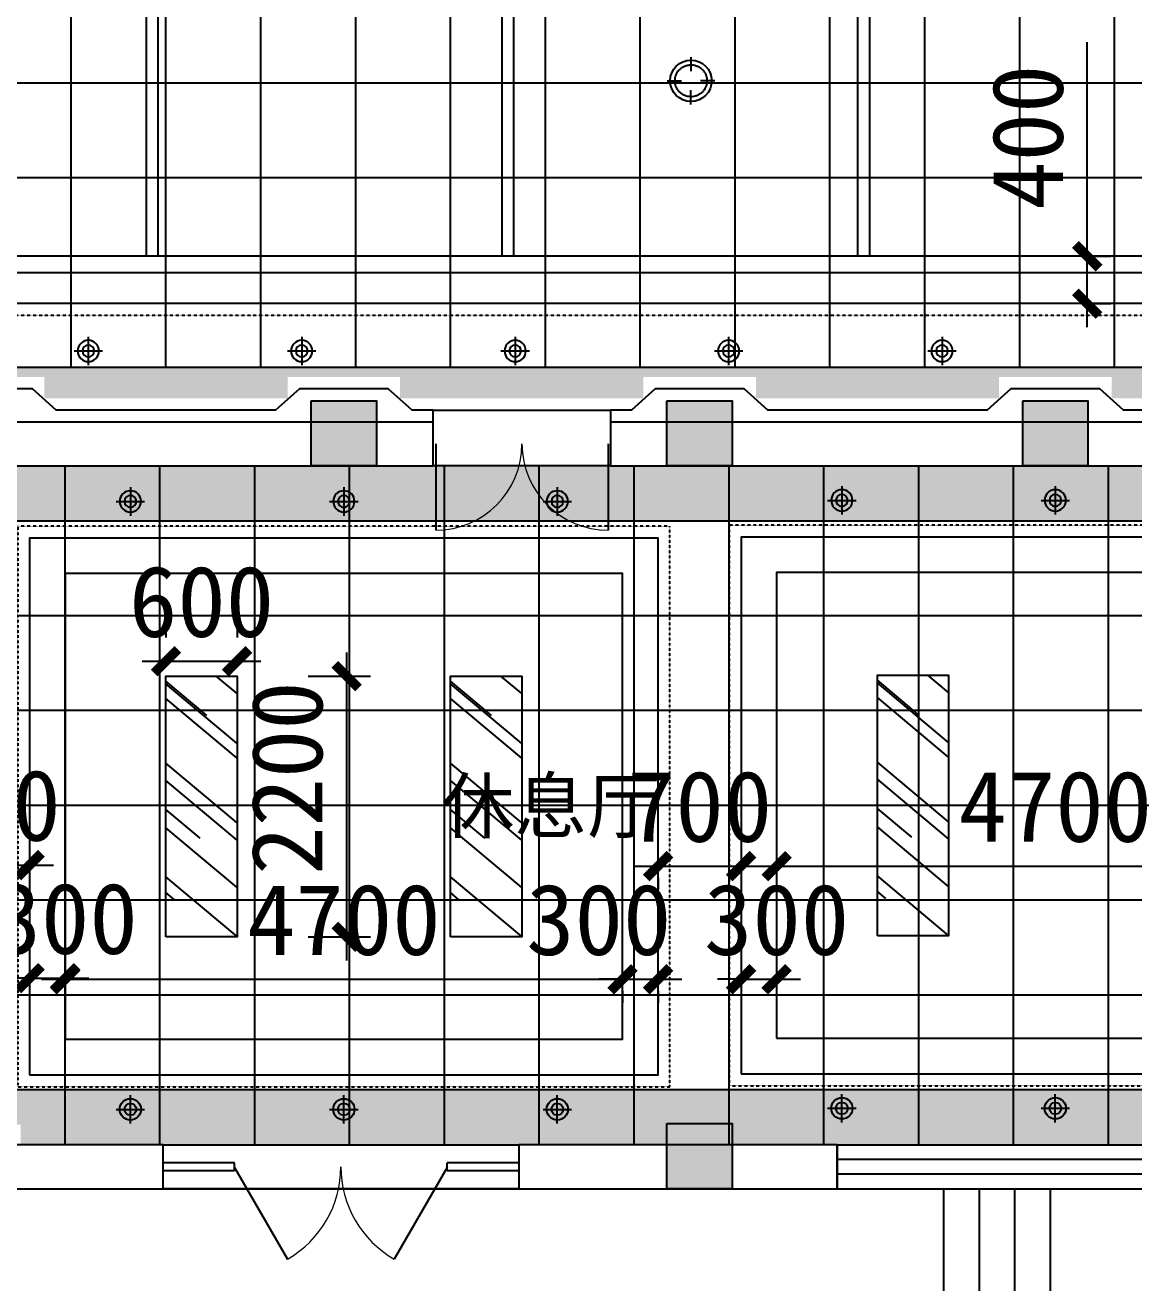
# Model space of a CAD drawing. Header units: millimetres. Extents: x -150677 to 588340, y -254013 to 149700.
# Drawn here: x 71264 to 80614, y 10585 to 21199 of the extents above; entities that cross this region are included whole.
import ezdxf

# ---------------------------------------------------------------- set-up
doc = ezdxf.new("R2010")
doc.units = ezdxf.units.MM
doc.header["$LTSCALE"] = 10
doc.header["$MEASUREMENT"] = 0
doc.linetypes.add('DASHED2', pattern=[0.375, 0.25, -0.125])
for name, color, linetype in [('1-Ba原始建筑墙体', 2, 'Continuous'), ('2-Ba顶面轮廓', 4, 'Continuous'), ('2-Ca墙面装饰', 8, 'Continuous'), ('2-Da地拼', 4, 'Continuous'), ('4-Aa顶面灯具', 1, 'Continuous'), ('5-Aa原始建筑淡显填充', 251, 'Continuous'), ('6-Ab柱体', 6, 'Continuous'), ('6-Ac楼梯', 122, 'Continuous'), ('6-Ba门', 136, 'Continuous'), ('6-Bb窗', 5, 'Continuous'), ('8-Ca平面文字', 3, 'Continuous'), ('CEI_LIGHT', 30, 'Continuous')]:
    doc.layers.add(name, color=color, linetype=linetype)
doc.styles.add('HZHT', font='')
doc.styles.get("Standard").update_dxf_attribs({"font": ''})
doc.styles.get('HZHT').set_extended_font_data('SimSun')
doc.styles.get('Standard').set_extended_font_data('SimSun')
doc.dimstyles.new('DIMN200', dxfattribs={"dimscale": 2, "dimtxt": 300, "dimasz": 100, "dimexe": 100, "dimexo": 300, "dimgap": 100, "dimtad": 1, "dimdec": 0, "dimtxsty": 'Standard', "dimblk": 'ARCHTICK', "dimcen": 2.5, "dimdle": 100, "dimclrd": 8, "dimclre": 8, "dimclrt": 96, "dimadec": 0, "dimazin": 0, "dimtfac": 1, "dimtdec": 0, "dimtmove": 0, "dimatfit": 3, "dimldrblk": 'DOT', "dimfxl": 100, "dimarcsym": 0})

# ---------------------------------------------------------------- blocks, each defined once
blk = doc.blocks.new('$DorLib2D$00000018')
for p, q in [((-0.2991, 0.0015), (-0.15, 0.2598)), ((0.2991, 0.0015), (0.15, 0.2598)), ((-0.5, 0.0111), (-0.2991, 0.0111)), ((-0.2991, 0.0111), (-0.2991, -0.0111)), ((0.2991, 0.0111), (0.5, 0.0111)), ((0.2991, 0.0111), (0.2991, -0.0111)), ((-0.5, -0.0111), (-0.2991, -0.0111)), ((0.2991, -0.0111), (0.5, -0.0111))]:
    blk.add_line(p, q)
at = {"lineweight": 13}
for centre, start, end in [((-0.3, 0), 0, 60), ((0.3, 0), 120, 180)]:
    blk.add_arc(centre, 0.3, start, end, dxfattribs=at)
blk = doc.blocks.new('$WINLIB2D$00000001')
at = {"color": 0}
for points in [[(-0.5, 0.5), (-0.5, -0.5)], [(-0.5, 0.5), (0.5, 0.5)], [(0.5, -0.5), (0.5, 0.5)], [(0.5, 0.1667), (-0.5, 0.1667)], [(0.5, -0.1667), (-0.5, -0.1667)], [(-0.5, -0.5), (0.5, -0.5)]]:
    blk.add_lwpolyline(points, dxfattribs=at)
blk = doc.blocks.new('*U1092')
at = {"layer": 'CEI_LIGHT', "color": 252}
for points in [[(0, 120), (0, -120)], [(-120, 0), (120, 0)]]:
    blk.add_lwpolyline(points, dxfattribs=at)
at = {"layer": 'CEI_LIGHT'}
for radius in [90, 50]:
    blk.add_circle((0, 0), radius, dxfattribs=at)
blk = doc.blocks.new('*U1094')
at = {"layer": 'CEI_LIGHT', "color": 252}
for points in [[(0, 200), (0, 80)], [(-200, 0), (-80, 0)], [(200, 0), (80, 0)], [(0, -200), (0, -80)]]:
    blk.add_lwpolyline(points, dxfattribs=at)
at = {"layer": 'CEI_LIGHT'}
blk.add_ellipse((0, 0), major_axis=(175, 0), ratio=1, start_param=-0.000015, end_param=6.28317, dxfattribs=at)
at = {"layer": 'CEI_LIGHT', "color": 252}
blk.add_open_spline([(135, 0), (135, 5), (135, 10), (133, 24), (131, 33), (126, 49), (122, 58), (114, 73), (109, 80), (98, 93), (92, 100), (78, 111), (71, 115), (55, 124), (47, 127), (30, 132), (22, 134), (4, 135), (-5, 135), (-22, 133), (-31, 132), (-47, 127), (-55, 123), (-71, 115), (-78, 110), (-92, 99), (-98, 93), (-109, 80), (-114, 72), (-123, 57), (-126, 49), (-131, 32), (-133, 24), (-135, 6), (-135, -2), (-134, -20), (-132, -28), (-128, -45), (-124, -53), (-116, -69), (-112, -76), (-101, -90), (-95, -97), (-82, -108), (-74, -113), (-59, -122), (-51, -125), (-35, -131), (-26, -133), (-9, -135), (0, -135), (18, -134), (26, -133), (43, -128), (51, -125), (67, -118), (75, -113), (88, -102), (95, -96), (107, -83), (112, -76), (121, -61), (124, -53), (130, -37), (132, -28), (135, -13), (135, -7), (135, 0)], degree=3, knots=[-0.000015, -0.000015, -0.000015, -0.000015, 0.115463, 0.115463, 0.309718, 0.309718, 0.503974, 0.503974, 0.698229, 0.698229, 0.892484, 0.892484, 1.086739, 1.086739, 1.280995, 1.280995, 1.47525, 1.47525, 1.669505, 1.669505, 1.86376, 1.86376, 2.058016, 2.058016, 2.252271, 2.252271, 2.446526, 2.446526, 2.640781, 2.640781, 2.835037, 2.835037, 3.029292, 3.029292, 3.223547, 3.223547, 3.417802, 3.417802, 3.612058, 3.612058, 3.806313, 3.806313, 4.000568, 4.000568, 4.194823, 4.194823, 4.389079, 4.389079, 4.583334, 4.583334, 4.777589, 4.777589, 4.971844, 4.971844, 5.166099, 5.166099, 5.360355, 5.360355, 5.55461, 5.55461, 5.748865, 5.748865, 5.94312, 5.94312, 6.137376, 6.137376, 6.28317, 6.28317, 6.28317, 6.28317], dxfattribs=at)
blk = doc.blocks.new('_ArchTick')
at = {"color": 0, "linetype": 'ByBlock', "const_width": 0.4}
blk.add_lwpolyline([(-0.5, -0.5), (0.5, 0.5)], dxfattribs=at)
blk = doc.blocks.new('*D1141')
at = {"layer": '2-Ba顶面轮廓', "color": 8, "lineweight": -2, "transparency": 16777216}
for p, q in [((80221, 19249), (80221, 21056)), ((80221, 18649), (80221, 19249)), ((80237, 19249), (80421, 19249)), ((80237, 18849), (80421, 18849))]:
    blk.add_line(p, q, dxfattribs=at)
at = {"layer": 'Defpoints', "color": 0, "transparency": 16777216}
for p in [(79637, 19249), (80221, 19249), (79637, 18849)]:
    blk.add_point(p, dxfattribs=at)
at = {"layer": '2-Ba顶面轮廓', "color": 8, "lineweight": -2, "transparency": 16777216, "xscale": 200, "yscale": 200, "zscale": 200}
for p, rotation in [((80221, 19249), 90), ((80221, 18849), 270)]:
    blk.add_blockref('_ArchTick', p, dxfattribs=dict(at, rotation=rotation))
at = {"layer": '2-Ba顶面轮廓', "color": 96, "transparency": 16777216, "insert": (79721, 20253), "char_height": 600, "attachment_point": 5, "rotation": 90}
blk.add_mtext('400', dxfattribs=at)
blk = doc.blocks.new('_DOT')
at = {"color": 0, "linetype": 'ByBlock'}
blk.add_line((-0.35, 0), (-1, 0), dxfattribs=at)
at = {"color": 0, "linetype": 'ByBlock', "const_width": 0.35}
blk.add_lwpolyline([(-0.175, 0, 1), (0.175, 0, 1)], format="xyb", close=True, dxfattribs=at)
blk = doc.blocks.new('*D1149')
at = {"layer": '2-Ba顶面轮廓', "color": 8, "lineweight": -2, "transparency": 16777216}
for p, q in [((73976, 13305), (73976, 15905)), ((73652, 15705), (74176, 15705)), ((73652, 13505), (74176, 13505))]:
    blk.add_line(p, q, dxfattribs=at)
at = {"layer": 'Defpoints', "color": 0, "transparency": 16777216}
for p in [(73052, 15705), (73976, 15705), (73052, 13505)]:
    blk.add_point(p, dxfattribs=at)
at = {"layer": '2-Ba顶面轮廓', "color": 8, "lineweight": -2, "transparency": 16777216, "xscale": 200, "yscale": 200, "zscale": 200}
for p, rotation in [((73976, 15705), 90), ((73976, 13505), 270)]:
    blk.add_blockref('_ArchTick', p, dxfattribs=dict(at, rotation=rotation))
at = {"layer": '2-Ba顶面轮廓', "color": 96, "transparency": 16777216, "insert": (73476, 14845), "char_height": 600, "attachment_point": 5, "rotation": 90}
blk.add_mtext('2200', dxfattribs=at)
blk = doc.blocks.new('*D1150')
at = {"layer": '2-Ba顶面轮廓', "color": 8, "lineweight": -2, "transparency": 16777216}
for p, q in [((72452, 16305), (72452, 16031)), ((73052, 16305), (73052, 16031)), ((72252, 15831), (73252, 15831))]:
    blk.add_line(p, q, dxfattribs=at)
at = {"layer": 'Defpoints', "color": 0, "transparency": 16777216}
for p in [(73052, 15831), (72452, 15705), (73052, 15705)]:
    blk.add_point(p, dxfattribs=at)
at = {"layer": '2-Ba顶面轮廓', "color": 8, "lineweight": -2, "transparency": 16777216, "xscale": 200, "yscale": 200, "zscale": 200, "rotation": 180}
blk.add_blockref('_ArchTick', (72452, 15831), dxfattribs=at)
at = {"layer": '2-Ba顶面轮廓', "color": 8, "lineweight": -2, "transparency": 16777216, "xscale": 200, "yscale": 200, "zscale": 200}
blk.add_blockref('_ArchTick', (73052, 15831), dxfattribs=at)
at = {"layer": '2-Ba顶面轮廓', "color": 96, "transparency": 16777216, "insert": (72752, 16331), "char_height": 600, "attachment_point": 5}
blk.add_mtext('600', dxfattribs=at)
blk = doc.blocks.new('*D1153')
at = {"layer": '2-Ba顶面轮廓', "color": 8, "lineweight": -2, "transparency": 16777216}
for p, q in [((70402, 14111), (71502, 14111)), ((70602, 14014), (70602, 13911)), ((71302, 14014), (71302, 13911))]:
    blk.add_line(p, q, dxfattribs=at)
at = {"layer": 'Defpoints', "color": 0, "transparency": 16777216}
for p in [(70602, 14614), (71302, 14614), (71302, 14111)]:
    blk.add_point(p, dxfattribs=at)
at = {"layer": '2-Ba顶面轮廓', "color": 8, "lineweight": -2, "transparency": 16777216, "xscale": 200, "yscale": 200, "zscale": 200}
for p, rotation in [((70602, 14111), 179.9999999999999), ((71302, 14111), 359.9999999999999)]:
    blk.add_blockref('_ArchTick', p, dxfattribs=dict(at, rotation=rotation))
at = {"layer": '2-Ba顶面轮廓', "color": 96, "transparency": 16777216, "insert": (70952, 14611), "char_height": 600, "attachment_point": 5}
blk.add_mtext('700', dxfattribs=at)
blk = doc.blocks.new('*D1152')
at = {"layer": '2-Ba顶面轮廓', "color": 8, "lineweight": -2, "transparency": 16777216}
for p, q in [((71302, 13156), (71102, 13156)), ((71302, 13156), (71602, 13156)), ((71302, 13059), (71302, 12956)), ((71602, 13156), (71802, 13156)), ((71602, 13059), (71602, 12956))]:
    blk.add_line(p, q, dxfattribs=at)
at = {"layer": 'Defpoints', "color": 0, "transparency": 16777216}
for p in [(71302, 13659), (71602, 13659), (71602, 13156)]:
    blk.add_point(p, dxfattribs=at)
at = {"layer": '2-Ba顶面轮廓', "color": 8, "lineweight": -2, "transparency": 16777216, "xscale": 200, "yscale": 200, "zscale": 200}
blk.add_blockref('_ArchTick', (71302, 13156), dxfattribs=at)
at = {"layer": '2-Ba顶面轮廓', "color": 8, "lineweight": -2, "transparency": 16777216, "xscale": 200, "yscale": 200, "zscale": 200, "rotation": 180}
blk.add_blockref('_ArchTick', (71602, 13156), dxfattribs=at)
at = {"layer": '2-Ba顶面轮廓', "color": 96, "transparency": 16777216, "insert": (71602, 13656), "char_height": 600, "attachment_point": 5}
blk.add_mtext('300', dxfattribs=at)
blk = doc.blocks.new('*D1154')
at = {"layer": '2-Ba顶面轮廓', "color": 8, "lineweight": -2, "transparency": 16777216}
for p, q in [((71402, 13147), (76502, 13147)), ((71602, 13050), (71602, 12947)), ((76302, 13050), (76302, 12947))]:
    blk.add_line(p, q, dxfattribs=at)
at = {"layer": 'Defpoints', "color": 0, "transparency": 16777216}
for p in [(71602, 13650), (76302, 13650), (76302, 13147)]:
    blk.add_point(p, dxfattribs=at)
at = {"layer": '2-Ba顶面轮廓', "color": 8, "lineweight": -2, "transparency": 16777216, "xscale": 200, "yscale": 200, "zscale": 200, "rotation": 180}
blk.add_blockref('_ArchTick', (71602, 13147), dxfattribs=at)
at = {"layer": '2-Ba顶面轮廓', "color": 8, "lineweight": -2, "transparency": 16777216, "xscale": 200, "yscale": 200, "zscale": 200}
blk.add_blockref('_ArchTick', (76302, 13147), dxfattribs=at)
at = {"layer": '2-Ba顶面轮廓', "color": 96, "transparency": 16777216, "insert": (73952, 13647), "char_height": 600, "attachment_point": 5}
blk.add_mtext('4700', dxfattribs=at)
blk = doc.blocks.new('*D1155')
at = {"layer": '2-Ba顶面轮廓', "color": 8, "lineweight": -2, "transparency": 16777216}
for p, q in [((76302, 13147), (76102, 13147)), ((76302, 13147), (76602, 13147)), ((76602, 13147), (76802, 13147)), ((76302, 13050), (76302, 12947)), ((76602, 13050), (76602, 12947))]:
    blk.add_line(p, q, dxfattribs=at)
at = {"layer": 'Defpoints', "color": 0, "transparency": 16777216}
for p in [(76302, 13650), (76602, 13650), (76602, 13147)]:
    blk.add_point(p, dxfattribs=at)
at = {"layer": '2-Ba顶面轮廓', "color": 8, "lineweight": -2, "transparency": 16777216, "xscale": 200, "yscale": 200, "zscale": 200}
blk.add_blockref('_ArchTick', (76302, 13147), dxfattribs=at)
at = {"layer": '2-Ba顶面轮廓', "color": 8, "lineweight": -2, "transparency": 16777216, "xscale": 200, "yscale": 200, "zscale": 200, "rotation": 180}
blk.add_blockref('_ArchTick', (76602, 13147), dxfattribs=at)
at = {"layer": '2-Ba顶面轮廓', "color": 96, "transparency": 16777216, "insert": (76102, 13647), "char_height": 600, "attachment_point": 5}
blk.add_mtext('300', dxfattribs=at)
blk = doc.blocks.new('*D1157')
at = {"layer": '2-Ba顶面轮廓', "color": 8, "lineweight": -2, "transparency": 16777216}
for p, q in [((76402, 14102), (77502, 14102)), ((76602, 14005), (76602, 13902)), ((77302, 14005), (77302, 13902))]:
    blk.add_line(p, q, dxfattribs=at)
at = {"layer": 'Defpoints', "color": 0, "transparency": 16777216}
for p in [(76602, 14605), (77302, 14605), (77302, 14102)]:
    blk.add_point(p, dxfattribs=at)
at = {"layer": '2-Ba顶面轮廓', "color": 8, "lineweight": -2, "transparency": 16777216, "xscale": 200, "yscale": 200, "zscale": 200}
for p, rotation in [((76602, 14102), 179.9999999999999), ((77302, 14102), 359.9999999999999)]:
    blk.add_blockref('_ArchTick', p, dxfattribs=dict(at, rotation=rotation))
at = {"layer": '2-Ba顶面轮廓', "color": 96, "transparency": 16777216, "insert": (76952, 14602), "char_height": 600, "attachment_point": 5}
blk.add_mtext('700', dxfattribs=at)
blk = doc.blocks.new('*D1156')
at = {"layer": '2-Ba顶面轮廓', "color": 8, "lineweight": -2, "transparency": 16777216}
for p, q in [((77302, 13147), (77102, 13147)), ((77302, 13147), (77602, 13147)), ((77602, 13147), (77802, 13147)), ((77302, 13050), (77302, 12947)), ((77602, 13050), (77602, 12947))]:
    blk.add_line(p, q, dxfattribs=at)
at = {"layer": 'Defpoints', "color": 0, "transparency": 16777216}
for p in [(77302, 13650), (77602, 13650), (77602, 13147)]:
    blk.add_point(p, dxfattribs=at)
at = {"layer": '2-Ba顶面轮廓', "color": 8, "lineweight": -2, "transparency": 16777216, "xscale": 200, "yscale": 200, "zscale": 200}
blk.add_blockref('_ArchTick', (77302, 13147), dxfattribs=at)
at = {"layer": '2-Ba顶面轮廓', "color": 8, "lineweight": -2, "transparency": 16777216, "xscale": 200, "yscale": 200, "zscale": 200, "rotation": 180}
blk.add_blockref('_ArchTick', (77602, 13147), dxfattribs=at)
at = {"layer": '2-Ba顶面轮廓', "color": 96, "transparency": 16777216, "insert": (77602, 13647), "char_height": 600, "attachment_point": 5}
blk.add_mtext('300', dxfattribs=at)
blk = doc.blocks.new('*D1158')
at = {"layer": '2-Ba顶面轮廓', "color": 8, "lineweight": -2, "transparency": 16777216}
for p, q in [((77402, 14102), (82502, 14102)), ((77602, 14005), (77602, 13902)), ((82302, 14005), (82302, 13902))]:
    blk.add_line(p, q, dxfattribs=at)
at = {"layer": 'Defpoints', "color": 0, "transparency": 16777216}
for p in [(77602, 14605), (82302, 14605), (82302, 14102)]:
    blk.add_point(p, dxfattribs=at)
at = {"layer": '2-Ba顶面轮廓', "color": 8, "lineweight": -2, "transparency": 16777216, "xscale": 200, "yscale": 200, "zscale": 200, "rotation": 180}
blk.add_blockref('_ArchTick', (77602, 14102), dxfattribs=at)
at = {"layer": '2-Ba顶面轮廓', "color": 8, "lineweight": -2, "transparency": 16777216, "xscale": 200, "yscale": 200, "zscale": 200}
blk.add_blockref('_ArchTick', (82302, 14102), dxfattribs=at)
at = {"layer": '2-Ba顶面轮廓', "color": 96, "transparency": 16777216, "insert": (79952, 14602), "char_height": 600, "attachment_point": 5}
blk.add_mtext('4700', dxfattribs=at)
blk = doc.blocks.new('$DorLib2D$00000004')
for p, q in [((-0.485, 0), (-0.485, 0.485)), ((0.485, 0), (0.485, 0.485))]:
    blk.add_line(p, q)
at = {"lineweight": 13}
for centre, start, end in [((-0.485, 0), 0, 90), ((0.485, 0), 90, 180)]:
    blk.add_arc(centre, 0.485, start, end, dxfattribs=at)

msp = doc.modelspace()

# ---------------------------------------------------------------- hatches: boundary and pattern name
at = {"layer": '2-Da地拼'}
h = msp.add_hatch(dxfattribs=at)
h.set_pattern_fill('AR-SAND', color=8, scale=100, style=0, double=1)
h.set_pattern_definition([(37.5, (56201.86, 18049.33), (-6.29934, 192.6824), [0, -152, 0, -170, 0, -162.5]), (7.5, (56201.86, 18049.33), (176.9777, 282.2146), [0, -82, 0, -137, 0, -52.5]), (327.5, (56078.86, 18049.33), (311.4142, 0.5659), [0, -50, 0, -180, 0, -235]), (317.5, (56078.86, 18049.33), (300.6127, 87.7676), [0, -25, 0, -118, 0, -135])])
edge = h.paths.add_edge_path()
edge.add_line((58001.9, 20849.3), (56201.9, 20849.3))
edge.add_line((56201.9, 20849.3), (56201.9, 18229.3))
edge.add_line((56201.9, 18229.3), (56426.9, 18229.3))
edge.add_line((56426.9, 18229.3), (56426.9, 18049.3))
edge.add_line((56426.9, 18049.3), (58476.9, 18049.3))
edge.add_line((58476.9, 18049.3), (58476.9, 18229.3))
edge.add_line((58476.9, 18229.3), (59426.9, 18229.3))
edge.add_line((59426.9, 18229.3), (59426.9, 18049.3))
edge.add_line((59426.9, 18049.3), (61676.9, 18049.3))
edge.add_line((61676.9, 18049.3), (61676.9, 18229.3))
edge.add_line((61676.9, 18229.3), (62426.9, 18229.3))
edge.add_line((62426.9, 18229.3), (62426.9, 18049.3))
edge.add_line((62426.9, 18049.3), (64476.9, 18049.3))
edge.add_line((64476.9, 18049.3), (64476.9, 18229.3))
edge.add_line((64476.9, 18229.3), (65426.9, 18229.3))
edge.add_line((65426.9, 18229.3), (65426.9, 18049.3))
edge.add_line((65426.9, 18049.3), (67476.9, 18049.3))
edge.add_line((67476.9, 18049.3), (67476.9, 18229.3))
edge.add_line((67476.9, 18229.3), (68426.9, 18229.3))
edge.add_line((68426.9, 18229.3), (68426.9, 18049.3))
edge.add_line((68426.9, 18049.3), (70476.9, 18049.3))
edge.add_line((70476.9, 18049.3), (70476.9, 18229.3))
edge.add_line((70476.9, 18229.3), (71426.9, 18229.3))
edge.add_line((71426.9, 18229.3), (71426.9, 18049.3))
edge.add_line((71426.9, 18049.3), (73476.9, 18049.3))
edge.add_line((73476.9, 18049.3), (73476.9, 18229.3))
edge.add_line((73476.9, 18229.3), (74426.9, 18229.3))
edge.add_line((74426.9, 18229.3), (74426.9, 18049.3))
edge.add_line((74426.9, 18049.3), (76476.9, 18049.3))
edge.add_line((76476.9, 18049.3), (76476.9, 18229.3))
edge.add_line((76476.9, 18229.3), (77426.9, 18229.3))
edge.add_line((77426.9, 18229.3), (77426.9, 18049.3))
edge.add_line((77426.9, 18049.3), (79476.9, 18049.3))
edge.add_line((79476.9, 18049.3), (79476.9, 18229.3))
edge.add_line((79476.9, 18229.3), (80426.9, 18229.3))
edge.add_line((80426.9, 18229.3), (80426.9, 18049.3))
edge.add_line((80426.9, 18049.3), (82476.9, 18049.3))
edge.add_line((82476.9, 18049.3), (82476.9, 18229.3))
edge.add_line((82476.9, 18229.3), (83426.9, 18229.3))
edge.add_line((83426.9, 18229.3), (83426.9, 18049.3))
edge.add_line((83426.9, 18049.3), (85476.9, 18049.3))
edge.add_line((85476.9, 18049.3), (85476.9, 18229.3))
edge.add_line((85476.9, 18229.3), (86426.9, 18229.3))
edge.add_line((86426.9, 18229.3), (86426.9, 18049.3))
edge.add_line((86426.9, 18049.3), (88476.9, 18049.3))
edge.add_line((88476.9, 18049.3), (88476.9, 18229.3))
edge.add_line((88476.9, 18229.3), (89426.9, 18229.3))
edge.add_line((89426.9, 18229.3), (89426.9, 18049.3))
edge.add_line((89426.9, 18049.3), (91476.9, 18049.3))
edge.add_line((91476.9, 18049.3), (91476.9, 18229.3))
edge.add_line((91476.9, 18229.3), (92426.9, 18229.3))
edge.add_line((92426.9, 18229.3), (92426.9, 18049.3))
edge.add_line((92426.9, 18049.3), (94476.9, 18049.3))
edge.add_line((94476.9, 18049.3), (94476.9, 18229.3))
edge.add_line((94476.9, 18229.3), (94591.9, 18229.3))
edge.add_line((94591.9, 18229.3), (94591.9, 23254.3))
edge.add_line((94591.9, 23254.3), (94411.9, 23254.3))
edge.add_line((94411.9, 23254.3), (94411.9, 24204.3))
edge.add_line((94411.9, 24204.3), (94591.9, 24204.3))
edge.add_line((94591.9, 24204.3), (94591.9, 29254.3))
edge.add_line((94591.9, 29254.3), (94413.5, 29254.3))
edge.add_line((94413.5, 29254.3), (94413.5, 30204.3))
edge.add_line((94413.5, 30204.3), (94591.9, 30204.3))
edge.add_line((94591.9, 30204.3), (94591.9, 35254.3))
edge.add_line((94591.9, 35254.3), (94411.9, 35254.3))
edge.add_line((94411.9, 35254.3), (94411.9, 36204.3))
edge.add_line((94411.9, 36204.3), (94591.9, 36204.3))
edge.add_line((94591.9, 36204.3), (94591.9, 41254.3))
edge.add_line((94591.9, 41254.3), (94411.9, 41254.3))
edge.add_line((94411.9, 41254.3), (94411.9, 42204.3))
edge.add_line((94411.9, 42204.3), (94591.9, 42204.3))
edge.add_line((94591.9, 42204.3), (94591.9, 47229.3))
edge.add_line((94591.9, 47229.3), (94476.9, 47229.3))
edge.add_line((94476.9, 47229.3), (94476.9, 47409.3))
edge.add_line((94476.9, 47409.3), (92426.9, 47409.3))
edge.add_line((92426.9, 47409.3), (92426.9, 47229.3))
edge.add_line((92426.9, 47229.3), (91476.9, 47229.3))
edge.add_line((91476.9, 47229.3), (91476.9, 47409.3))
edge.add_line((91476.9, 47409.3), (89426.9, 47409.3))
edge.add_line((89426.9, 47409.3), (89426.9, 47229.3))
edge.add_line((89426.9, 47229.3), (88476.9, 47229.3))
edge.add_line((88476.9, 47229.3), (88476.9, 47409.3))
edge.add_line((88476.9, 47409.3), (86426.9, 47409.3))
edge.add_line((86426.9, 47409.3), (86426.9, 47229.3))
edge.add_line((86426.9, 47229.3), (85476.9, 47229.3))
edge.add_line((85476.9, 47229.3), (85476.9, 47409.3))
edge.add_line((85476.9, 47409.3), (83426.9, 47409.3))
edge.add_line((83426.9, 47409.3), (83426.9, 47229.3))
edge.add_line((83426.9, 47229.3), (82476.9, 47229.3))
edge.add_line((82476.9, 47229.3), (82476.9, 47409.3))
edge.add_line((82476.9, 47409.3), (80426.9, 47409.3))
edge.add_line((80426.9, 47409.3), (80426.9, 47229.3))
edge.add_line((80426.9, 47229.3), (79476.9, 47229.3))
edge.add_line((79476.9, 47229.3), (79476.9, 47409.3))
edge.add_line((79476.9, 47409.3), (77426.9, 47409.3))
edge.add_line((77426.9, 47409.3), (77426.9, 47229.3))
edge.add_line((77426.9, 47229.3), (76476.9, 47229.3))
edge.add_line((76476.9, 47229.3), (76476.9, 47409.3))
edge.add_line((76476.9, 47409.3), (71426.9, 47409.3))
edge.add_line((71426.9, 47409.3), (71426.9, 47229.3))
edge.add_line((71426.9, 47229.3), (70476.9, 47229.3))
edge.add_line((70476.9, 47229.3), (70476.9, 47409.3))
edge.add_line((70476.9, 47409.3), (68426.9, 47409.3))
edge.add_line((68426.9, 47409.3), (68426.9, 47229.3))
edge.add_line((68426.9, 47229.3), (67476.9, 47229.3))
edge.add_line((67476.9, 47229.3), (67476.9, 47409.3))
edge.add_line((67476.9, 47409.3), (65426.9, 47409.3))
edge.add_line((65426.9, 47409.3), (65426.9, 47229.3))
edge.add_line((65426.9, 47229.3), (64476.9, 47229.3))
edge.add_line((64476.9, 47229.3), (64476.9, 47409.3))
edge.add_line((64476.9, 47409.3), (62426.9, 47409.3))
edge.add_line((62426.9, 47409.3), (62426.9, 47229.3))
edge.add_line((62426.9, 47229.3), (61476.9, 47229.3))
edge.add_line((61476.9, 47229.3), (61476.9, 47409.3))
edge.add_line((61476.9, 47409.3), (59426.9, 47409.3))
edge.add_line((59426.9, 47409.3), (59426.9, 47229.3))
edge.add_line((59426.9, 47229.3), (58476.9, 47229.3))
edge.add_line((58476.9, 47229.3), (58476.9, 47409.3))
edge.add_line((58476.9, 47409.3), (56201.9, 47409.3))
edge.add_line((56201.9, 47409.3), (56201.9, 44609.3))
edge.add_line((56201.9, 44609.3), (58001.9, 44609.3))
edge.add_line((58001.9, 44609.3), (58001.9, 40741.3))
edge.add_arc((32841.8, 32712.4), 26410, -17.69849, 17.69849, ccw=False)
edge.add_line((58001.9, 24683.5), (58001.9, 20849.3))
edge = h.paths.add_edge_path()
edge.add_line((57251.9, 20849.3), (56451.9, 20849.3))
edge.add_line((56451.9, 20849.3), (56451.9, 18312.4))
edge.add_line((56451.9, 18312.4), (94051.9, 18312.4))
edge.add_line((94051.9, 18312.4), (94051.9, 47112.4))
edge.add_line((94051.9, 47112.4), (56451.9, 47112.4))
edge.add_line((56451.9, 47112.4), (56451.9, 44609.3))
edge.add_line((56451.9, 44609.3), (57251.9, 44609.3))
edge.add_line((57251.9, 44609.3), (57251.9, 44712.4))
edge.add_line((57251.9, 44712.4), (58401.9, 44712.4))
edge.add_line((58401.9, 44712.4), (58401.9, 40803.3))
edge.add_arc((32841.8, 32712.4), 26810, -17.56491, 17.56491, ccw=False)
edge.add_line((58401.9, 24621.5), (58401.9, 20712.4))
edge.add_line((58401.9, 20712.4), (57251.9, 20712.4))
edge.add_line((57251.9, 20712.4), (57251.9, 20849.3))
h = msp.add_hatch(dxfattribs=at)
h.set_pattern_fill('AR-SAND', color=8, scale=100, style=0, double=1)
h.set_pattern_definition([(37.5, (60099.42, 11749.33), (-6.2993, 192.6824), [0, -152, 0, -170, 0, -162.5]), (7.5, (60099.42, 11749.33), (176.9777, 282.2146), [0, -82, 0, -137, 0, -52.5]), (327.5, (59976.42, 11749.33), (311.4142, 0.5659), [0, -50, 0, -180, 0, -235]), (317.5, (59976.42, 11749.33), (300.6127, 87.7676), [0, -25, 0, -118, 0, -135])])
h.paths.add_polyline_path([(60099.4, 17479.3), (60099.4, 11749.3), (64676.9, 11749.3), (64676.9, 11929.3), (65226.9, 11929.3), (65226.9, 11749.3), (70676.9, 11749.3), (70676.9, 11920.6), (71226.9, 11920.6), (71226.9, 11749.3), (76676.9, 11749.3), (76676.9, 11929.3), (77226.9, 11929.3), (77226.9, 11749.3), (82676.9, 11749.3), (82676.9, 11929.3), (83226.9, 11929.3), (83226.9, 11749.3), (88676.9, 11749.3), (88676.9, 11929.3), (89226.9, 11929.3), (89226.9, 11749.3), (91901.9, 11749.3), (91901.9, 17479.3)])
h.paths.add_polyline_path([(60400.6, 17014.3), (91600.6, 17014.3), (91600.6, 12214.3), (60400.6, 12214.3)], flags=16)
at = {"layer": '4-Aa顶面灯具'}
h = msp.add_hatch(dxfattribs=at)
h.set_pattern_fill('木材', color=256, scale=200, angle=90, style=0, double=1)
h.set_pattern_definition([(140, (79051.86, 13514.04), (-1452.73, 404.4), [9360, -1248, 3120, -624]), (140, (78739.9, 14344), (-55.45, -1036.86), [1872, -205.92, 3744, -468]), (140, (78521.46, 13826.04), (-2754.4, 1765.45), [4992, -873.6, 2496, -624])])
h.paths.add_polyline_path([(78451.9, 13514), (78451.9, 15714), (79051.9, 15714), (79051.9, 13514)])
h = msp.add_hatch(dxfattribs=at)
h.set_pattern_fill('木材', color=256, scale=200, angle=90, style=0, double=1)
h.set_pattern_definition([(140, (73051.86, 13505.3), (-1452.73, 404.4), [9360, -1248, 3120, -624]), (140, (72739.9, 14335.25), (-55.45, -1036.86), [1872, -205.92, 3744, -468]), (140, (72521.46, 13817.33), (-2754.4, 1765.45), [4992, -873.6, 2496, -624])])
h.paths.add_polyline_path([(72451.9, 13505.3), (72451.9, 15705.3), (73051.9, 15705.3), (73051.9, 13505.3)])
h = msp.add_hatch(dxfattribs=at)
h.set_pattern_fill('木材', color=256, scale=200, angle=90, style=0, double=1)
h.set_pattern_definition([(140, (75451.86, 13505.3), (-1452.73, 404.4), [9360, -1248, 3120, -624]), (140, (75139.9, 14335.25), (-55.45, -1036.86), [1872, -205.92, 3744, -468]), (140, (74921.46, 13817.33), (-2754.4, 1765.45), [4992, -873.6, 2496, -624])])
h.paths.add_polyline_path([(74851.9, 13505.3), (74851.9, 15705.3), (75451.9, 15705.3), (75451.9, 13505.3)])
at = {"layer": '5-Aa原始建筑淡显填充'}
for points in [[(73676.9, 18029.3), (74226.9, 18029.3), (74226.9, 17479.3), (73676.9, 17479.3)], [(76676.9, 18029.3), (77226.9, 18029.3), (77226.9, 17479.3), (76676.9, 17479.3)], [(79676.9, 18029.3), (80226.9, 18029.3), (80226.9, 17479.3), (79676.9, 17479.3)], [(76676.9, 11929.3), (77226.9, 11929.3), (77226.9, 11379.3), (76676.9, 11379.3)]]:
    msp.add_hatch(color=251, dxfattribs=at).paths.add_polyline_path(points)

# ---------------------------------------------------------------- linework, layer by layer
at = {"layer": '1-Ba原始建筑墙体'}
for p, q in [((74701.9, 17849.3), (61676.9, 17849.3)), ((74701.9, 17849.3), (74701.9, 17479.3)), ((91951.9, 17849.3), (76201.9, 17849.3)), ((76201.9, 17849.3), (76201.9, 17479.3)), ((61676.9, 17479.3), (74701.9, 17479.3)), ((76201.9, 17479.3), (91901.9, 17479.3)), ((72426.9, 11749.3), (69111.9, 11749.3)), ((72426.9, 11379.3), (72426.9, 11749.3)), ((78111.9, 11749.3), (75426.9, 11749.3)), ((75426.9, 11749.3), (75426.9, 11379.3)), ((78111.9, 11379.3), (78111.9, 11749.3)), ((69111.9, 11379.3), (72426.9, 11379.3)), ((75426.9, 11379.3), (78111.9, 11379.3))]:
    msp.add_line(p, q, dxfattribs=at)
at = {"layer": '2-Ba顶面轮廓', "color": 8}
for p, q in [((72286.9, 19249.3), (72286.9, 46209.3)), ((72386.9, 19249.3), (72386.9, 46209.3)), ((75286.9, 19249.3), (75286.9, 46209.3)), ((75386.9, 19249.3), (75386.9, 46209.3)), ((78286.9, 19249.3), (78286.9, 46209.3)), ((78386.9, 19249.3), (78386.9, 46209.3))]:
    msp.add_line(p, q, dxfattribs=at)
at = {"layer": '2-Ba顶面轮廓'}
for p, q in [((74701.9, 17949.3), (76201.9, 17949.3)), ((76201.9, 17479.3), (74701.9, 17479.3)), ((72426.9, 11749.3), (75426.9, 11749.3)), ((75426.9, 11379.3), (72426.9, 11379.3))]:
    msp.add_line(p, q, dxfattribs=at)
for points in [[(57001.9, 46609.3), (93791.9, 46609.3), (93791.9, 18849.3), (57001.9, 18849.3)], [(57401.9, 46209.3), (93391.9, 46209.3), (93391.9, 19249.3), (57401.9, 19249.3)], [(77301.9, 12349), (82601.9, 12349), (82601.9, 16879), (77301.9, 16879)], [(71301.9, 12340.3), (76601.9, 12340.3), (76601.9, 16870.3), (71301.9, 16870.3)], [(71601.9, 12640.3), (76301.9, 12640.3), (76301.9, 16570.3), (71601.9, 16570.3)], [(77601.9, 12649), (82301.9, 12649), (82301.9, 16579), (77601.9, 16579)], [(78451.9, 13514), (78451.9, 15714), (79051.9, 15714), (79051.9, 13514)], [(72451.9, 13505.3), (72451.9, 15705.3), (73051.9, 15705.3), (73051.9, 13505.3)], [(74851.9, 13505.3), (74851.9, 15705.3), (75451.9, 15705.3), (75451.9, 13505.3)]]:
    msp.add_lwpolyline(points, close=True, dxfattribs=at)
at = {"layer": '2-Ca墙面装饰'}
for p, q in [((74701.9, 17949.3), (74701.9, 17849.3)), ((76201.9, 17949.3), (76201.9, 17849.3))]:
    msp.add_line(p, q, dxfattribs=at)
for points in [[(74701.9, 17949.3), (74526.9, 17949.3), (74326.9, 18129.3), (73576.9, 18129.3), (73376.9, 17949.3), (71526.9, 17949.3), (71326.9, 18129.3), (70576.9, 18129.3), (70376.9, 17949.3), (68526.9, 17949.3), (68326.9, 18129.3), (67576.9, 18129.3), (67376.9, 17949.3), (65526.9, 17949.3), (65326.9, 18129.3), (64576.9, 18129.3), (64376.9, 17949.3), (62526.9, 17949.3), (62326.9, 18129.3), (61676.9, 18129.3), (61676.9, 18029.3)], [(82376.9, 17949.3), (80526.9, 17949.3), (80326.9, 18129.3), (79576.9, 18129.3), (79376.9, 17949.3), (77526.9, 17949.3), (77326.9, 18129.3), (76576.9, 18129.3), (76376.9, 17949.3), (76201.9, 17949.3)]]:
    msp.add_lwpolyline(points, dxfattribs=at)
at = {"layer": '2-Da地拼', "color": 8}
for p, q in [((71651.9, 18312.4), (71651.9, 47112.4)), ((72451.9, 18312.4), (72451.9, 47112.4)), ((73251.9, 18312.4), (73251.9, 47112.4)), ((74051.9, 18312.4), (74051.9, 47112.4)), ((74851.9, 18312.4), (74851.9, 47112.4)), ((75651.9, 18312.4), (75651.9, 47112.4)), ((76451.9, 18312.4), (76451.9, 47112.4)), ((77251.9, 18312.4), (77251.9, 47112.4)), ((78051.9, 18312.4), (78051.9, 47112.4)), ((78851.9, 18312.4), (78851.9, 47112.4)), ((79651.9, 18312.4), (79651.9, 47112.4)), ((80451.9, 18312.4), (80451.9, 47112.4)), ((56451.9, 20712.4), (94051.9, 20712.4)), ((56451.9, 19912.4), (94051.9, 19912.4)), ((56451.9, 19112.4), (94051.9, 19112.4)), ((56451.9, 18312.4), (94051.9, 18312.4)), ((71600.6, 11749.3), (71600.6, 17479.3)), ((72400.6, 11749.3), (72400.6, 17479.3)), ((73200.6, 11749.3), (73200.6, 17479.3)), ((74000.6, 11749.3), (74000.6, 17479.3)), ((74800.6, 11749.3), (74800.6, 17479.3)), ((75600.6, 11749.3), (75600.6, 17479.3)), ((76400.6, 11749.3), (76400.6, 17479.3)), ((77200.6, 11749.3), (77200.6, 17479.3)), ((78000.6, 11749.3), (78000.6, 17479.3)), ((78800.6, 11749.3), (78800.6, 17479.3)), ((79600.6, 11749.3), (79600.6, 17479.3)), ((80400.6, 11749.3), (80400.6, 17479.3)), ((91901.9, 17014.3), (60099.4, 17014.3)), ((91901.9, 16214.3), (60099.4, 16214.3)), ((91901.9, 15414.3), (60099.4, 15414.3)), ((91901.9, 14614.3), (60099.4, 14614.3)), ((91901.9, 13814.3), (60099.4, 13814.3)), ((91901.9, 13014.3), (60099.4, 13014.3)), ((91901.9, 12214.3), (60099.4, 12214.3))]:
    msp.add_line(p, q, dxfattribs=at)
at = {"layer": '2-Da地拼'}
for p, q in [((74701.9, 17949.3), (76201.9, 17949.3)), ((76201.9, 17479.3), (74701.9, 17479.3)), ((72426.9, 11749.3), (75426.9, 11749.3)), ((72426.9, 11379.3), (75426.9, 11379.3))]:
    msp.add_line(p, q, dxfattribs=at)
at = {"layer": '4-Aa顶面灯具', "linetype": 'DASHED2', "ltscale": 0.01}
for points in [[(56901.9, 46709.3), (93891.9, 46709.3), (93891.9, 18749.3), (56901.9, 18749.3)], [(71201.9, 12240.3), (76701.9, 12240.3), (76701.9, 16970.3), (71201.9, 16970.3)], [(77201.9, 12249), (82701.9, 12249), (82701.9, 16979), (77201.9, 16979)]]:
    msp.add_lwpolyline(points, close=True, dxfattribs=at)
at = {"layer": '6-Ab柱体'}
for points in [[(73676.9, 18029.3), (74226.9, 18029.3), (74226.9, 17479.3), (73676.9, 17479.3)], [(76676.9, 18029.3), (77226.9, 18029.3), (77226.9, 17479.3), (76676.9, 17479.3)], [(79676.9, 18029.3), (80226.9, 18029.3), (80226.9, 17479.3), (79676.9, 17479.3)], [(76676.9, 11929.3), (77226.9, 11929.3), (77226.9, 11379.3), (76676.9, 11379.3)]]:
    msp.add_lwpolyline(points, close=True, dxfattribs=at)
at = {"layer": '6-Ac楼梯'}
for points in [[(67911.9, 11379.3), (67911.9, 6979.3), (79911.9, 6979.3), (79911.9, 11379.3)], [(68211.9, 11379.3), (68211.9, 7279.3), (79611.9, 7279.3), (79611.9, 11379.3)], [(68511.9, 11379.3), (68511.9, 7579.3), (79311.9, 7579.3), (79311.9, 11379.3)], [(68811.9, 11379.3), (68811.9, 7879.3), (79011.9, 7879.3), (79011.9, 11379.3)]]:
    msp.add_lwpolyline(points, dxfattribs=at)

# ---------------------------------------------------------------- block references
at = {"layer": '4-Aa顶面灯具', "ltscale": 0.25, "rotation": 90}
for name, p in [('*U1094', (76879.4, 20729.3)), ('*U1092', (72151.9, 12049.3)), ('*U1092', (73951.9, 12049.3)), ('*U1092', (75751.9, 12049.3)), ('*U1092', (78151.9, 12058)), ('*U1092', (79951.9, 12058))]:
    msp.add_blockref(name, p, dxfattribs=at)
at = {"layer": '4-Aa顶面灯具', "ltscale": 0.25, "xscale": -1, "rotation": 90}
for p in [(71796.9, 18449.3), (73596.9, 18449.3), (75396.9, 18449.3), (77196.9, 18449.3), (78996.9, 18449.3), (78151.9, 17188), (79951.9, 17188), (72151.9, 17179.3), (73951.9, 17179.3), (75751.9, 17179.3)]:
    msp.add_blockref('*U1092', p, dxfattribs=at)
at = {"layer": '6-Ba门', "xscale": -1500, "yscale": -1500, "zscale": -1500}
msp.add_blockref('$DorLib2D$00000004', (75454.4, 17664.3), dxfattribs=at)
at = {"layer": '6-Ba门', "xscale": 3000, "yscale": 3000, "zscale": 3000, "rotation": 180}
msp.add_blockref('$DorLib2D$00000018', (73926.9, 11564.3), dxfattribs=at)
at = {"layer": '6-Bb窗', "xscale": -3000, "yscale": -370, "zscale": -3000, "rotation": 180}
msp.add_blockref('$WINLIB2D$00000001', (79611.9, 11564.3), dxfattribs=at)

# ---------------------------------------------------------------- texts
at = {"layer": '8-Ca平面文字', "style": 'HZHT'}
msp.add_text('休息厅', height=450, dxfattribs=at).set_placement((74776.4, 14385.8))

# ---------------------------------------------------------------- dimensions: what is measured, and where the dimension line sits
at = {"layer": '2-Ba顶面轮廓'}
for p1, p2, distance, picture, middle in [((79637.3, 18849.3), (79637.3, 19249.3), -584.1, '*D1141', (79721.4, 20252.7)), ((77601.9, 14605.3), (82301.9, 14605.3), -503.3, '*D1158', (79951.9, 14602.1)), ((71601.9, 13650.3), (76301.9, 13650.3), -503.3, '*D1154', (73951.9, 13647))]:
    dim = msp.add_aligned_dim(p1=p1, p2=p2, distance=distance, dimstyle='DIMN200', dxfattribs=at)
    dim.commit()
    dim.dimension.update_dxf_attribs({"geometry": picture, "text_midpoint": middle})
for base, p1, angle, picture, middle in [((73051.9, 15831.4), (72451.9, 15705.3), 0, '*D1150', (72751.9, 15831.4)), ((73975.6, 15705.3), (73051.9, 13505.3), 90, '*D1149', (73975.6, 14845.4))]:
    dim = msp.add_linear_dim(base=base, p1=p1, p2=(73051.9, 15705.3), angle=angle, dimstyle='DIMN200', dxfattribs=at)
    dim.commit()
    dim.dimension.update_dxf_attribs({"geometry": picture, "text_midpoint": middle, "dimtype": 129})
for base, p1, p2, picture, middle in [((71301.9, 14110.8), (70601.9, 14614), (71301.9, 14614), '*D1153', (70951.9, 14110.8)), ((77301.9, 14102.1), (76601.9, 14605.3), (77301.9, 14605.3), '*D1157', (76951.9, 14102.1)), ((71601.9, 13155.7), (71301.9, 13659), (71601.9, 13659), '*D1152', (71601.9, 13155.7)), ((76601.9, 13147), (76301.9, 13650.3), (76601.9, 13650.3), '*D1155', (76101.9, 13147)), ((77601.9, 13147), (77301.9, 13650.3), (77601.9, 13650.3), '*D1156', (77601.9, 13147))]:
    dim = msp.add_linear_dim(base=base, p1=p1, p2=p2, angle=180, dimstyle='DIMN200', override={"dimtmove": 1}, dxfattribs=at)
    dim.commit()
    dim.dimension.update_dxf_attribs({"geometry": picture, "text_midpoint": middle, "dimtype": 128})

doc.saveas('drawing.dxf')
